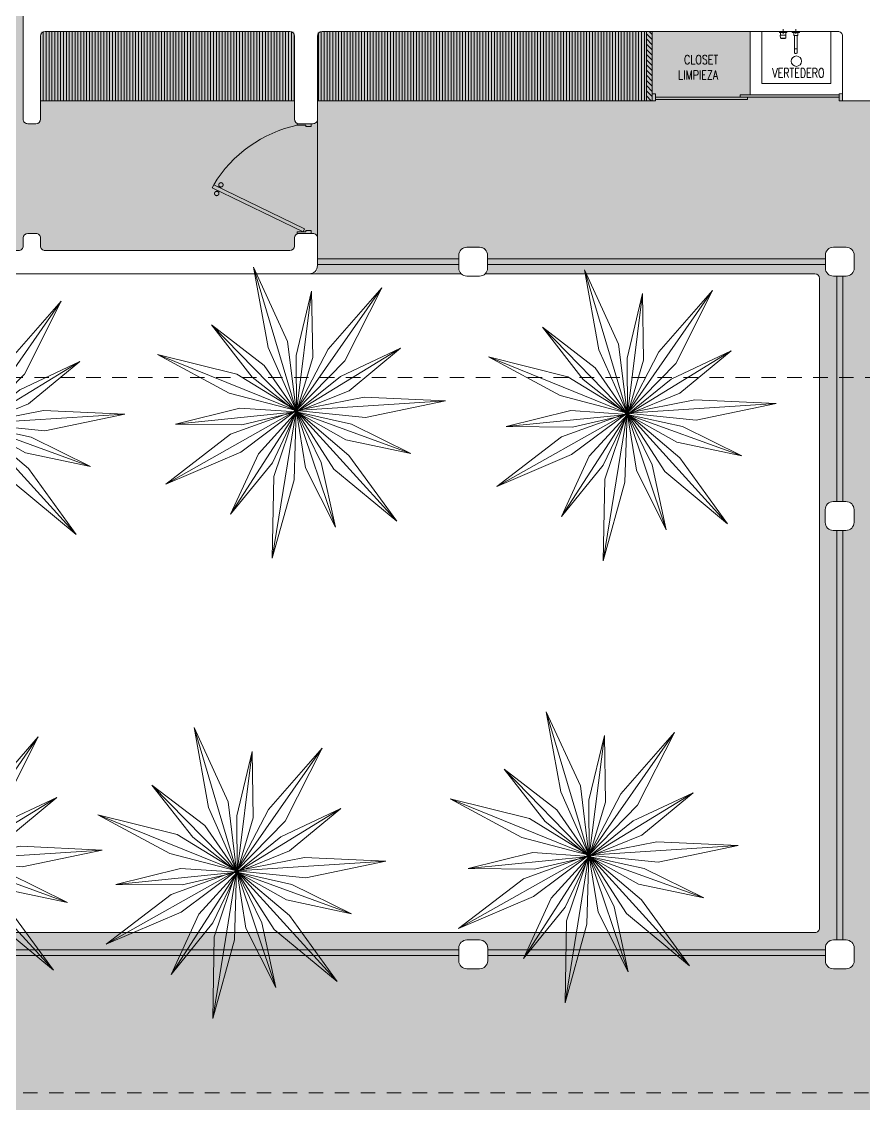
# Model space of a CAD drawing. Header units: metres. Extents: x 113 to 2416, y -346 to 476.
# Drawn here: x 212.7 to 220, y -160.43 to -151.04 of the extents above; entities that cross this region are included whole.
import ezdxf

# ---------------------------------------------------------------- set-up
doc = ezdxf.new("R2010")
doc.units = ezdxf.units.M
for name, pattern in [('0', [0]), ('CENTER2', [28.575000000000003, 19.05, -3.175, 3.175, -3.175]), ('HIDDEN2', [0.1875, 0.125, -0.0625])]:
    doc.linetypes.add(name, pattern=pattern)
doc.layers.get('0').update_dxf_attribs({"color": 250, "linetype": '0', "lineweight": 20})
for name, color, linetype, lineweight in [('A-DOOR', 35, 'Continuous', 5), ('A-WALL', 250, 'Continuous', 20), ('baños', 140, 'Continuous', 0), ('closets', 253, 'Continuous', 0), ('MOBILIARIOS', 252, 'Continuous', 0), ('muros bajitos', 252, 'Continuous', 5), ('piso', 253, 'Continuous', 0), ('PLF 01', 252, 'Continuous', 9), ('SE-3', 253, 'Continuous', 5), ('textos', 7, 'Continuous', 0)]:
    doc.layers.add(name, color=color, linetype=linetype, lineweight=lineweight)
doc.layers.add('arboles oscuros', color=7, linetype='Continuous', lineweight=0, true_color=0x4d582c)
doc.layers.add('Techos 1', color=7, linetype='HIDDEN2', lineweight=9, true_color=0x42391a)
doc.styles.add('Arch-Dim', font='romans.shx', dxfattribs={"width": 0.75})
doc.styles.get("Standard").update_dxf_attribs({"font": 'arial.ttf', "height": 0.1875})

# ---------------------------------------------------------------- blocks, each defined once
blk = doc.blocks.new('ARBUSTO 2')
at = {"layer": 'arboles oscuros', "color": 252, "true_color": 0x8da178}
for p, q in [((-0.05977702681866504, 1.359074349447354), (2.273736754432321e-13, 5.684341886080801e-14)), ((1.025296746805907, 0.8941045583435425), (2.273736754432321e-13, 2.842170943040401e-14)), ((-1.09983748001946, 0.8006334353528928), (2.273736754432321e-13, 5.684341886080801e-14)), ((-1.311697878169525, -0.3607007855079871), (2.273736754432321e-13, 5.684341886080801e-14)), ((-0.5358230202971299, -1.250419957926198), (2.273736754432321e-13, 5.684341886080801e-14)), ((1.338301157843489, -0.2441442016020687), (2.273736754432321e-13, 5.684341886080801e-14)), ((0.6435375006567483, -1.198547398107166), (2.273736754432321e-13, 5.684341886080801e-14))]:
    blk.add_line(p, q, dxfattribs=at)
for points in [[(2.273736754432321e-13, 5.684341886080801e-14), (0.07705867763343122, 0.6283973886395131), (-0.05977702681866504, 1.359074349447354), (-0.1086469566062078, 0.619762369598817), (2.273736754432321e-13, 5.684341886080801e-14)], [(2.273736754432321e-13, 2.842170943040401e-14), (0.5393461615883552, 0.3315524631603068), (1.025296746805907, 0.8941045583435425), (0.4168094627543724, 0.4713591281699507), (2.273736754432321e-13, 2.842170943040401e-14)], [(2.273736754432321e-13, 5.684341886080801e-14), (-0.443255562289778, 0.452046263502524), (-1.09983748001946, 0.8006334353529212), (-0.5522900016483163, 0.3014719058714377), (2.273736754432321e-13, 5.684341886080801e-14)], [(2.273736754432321e-13, 2.842170943040401e-14), (-0.6297893230430418, -0.06470491811515444), (-1.311697878169525, -0.3607007855079871), (-0.5800474107859372, -0.2438330518832856), (2.273736754432321e-13, 2.842170943040401e-14)], [(2.273736754432321e-13, 5.684341886080801e-14), (-0.3420788781838837, -0.5327319766522578), (-0.5358230202971299, -1.250419957926169), (-0.1710172887908357, -0.605526748282017), (2.273736754432321e-13, 5.684341886080801e-14)], [(2.273736754432321e-13, 8.526512829121202e-14), (0.5954949852105074, -0.2149582295162702), (1.338301157843489, -0.2441442016020403), (0.62839985529763, -0.03198715074481129), (2.273736754432321e-13, 8.526512829121202e-14)], [(2.273736754432321e-13, 8.526512829121202e-14), (0.2032239390853192, -0.5996009910182636), (0.6435375006567483, -1.198547398107138), (0.3667923397808863, -0.5112464527296936), (2.273736754432321e-13, 8.526512829121202e-14)]]:
    blk.add_lwpolyline(points, dxfattribs=at)
blk = doc.blocks.new('puerta 1.00')
at = {"layer": 'A-DOOR'}
for p, q in [((-0.1499909777825792, -0.01249999999998863), (-0.9369131065861893, -0.3949003899592327)), ((-0.1376018300305759, -0.03799499105906534), (-0.9245239588341292, -0.4203953810183521)), ((-0.1376018300305759, -0.03799499105906534), (-0.1499909777825792, -0.01249999999998863)), ((-0.8945933787151716, -0.3743353558235185), (-0.8995626804436938, -0.3641092849366885)), ((-0.8776654875668441, -0.3661093421694943), (-0.8826347892953663, -0.3558832712826359)), ((-0.9369131065861893, -0.3949003899592185), (-0.9245239588341292, -0.4203953810182952)), ((-0.8822042309632252, -0.3998303468828937), (-0.8772349292346462, -0.4100564177697379)), ((-0.8652763398148409, -0.391604333228571), (-0.8603070380863755, -0.4018304041154153))]:
    blk.add_line(p, q, dxfattribs=at)
for points in [[(-0.08000000000000003, 0), (-0.07999999999977266, -0.02502577938815875), (-0.1250000000001364, -0.02502577938815875), (-0.1250000000001364, -0.01249999999998863), (-0.2000000000002728, -0.01249999999998863), (-0.2000000000002728, 0), (-0.08000000000000003, 0)], [(-0.08000000000000003, -0.949999999999676), (-0.07999999999977266, -0.9249742206115172), (-0.1250000000001364, -0.9249742206115172), (-0.1250000000001364, -0.9374999999996874), (-0.2000000000002728, -0.9374999999996874), (-0.2000000000002728, -0.949999999999676), (-0.08000000000000003, -0.949999999999676)]]:
    blk.add_lwpolyline(points, dxfattribs=at)
blk.add_arc((0.0366406024470507, 0.1601847667154885), 1.12290276596214, 211.1335814021241, 257.8342745107439, dxfattribs=at)
for points in [[(-0.8982293876285894, -0.3641570476290497), (-0.9032723932726299, -0.3641552480922314), (-0.9120053357341931, -0.3591091255589873), (-0.9170452244890726, -0.3503725840241714), (-0.9170416254155498, -0.3402865727359341), (-0.9119955028824052, -0.3315536302744846), (-0.9032589613473192, -0.3265137415195056), (-0.8931729500592382, -0.3265173405931563), (-0.8844400075977319, -0.3315634631261162), (-0.8794001188427956, -0.3403000046612163), (-0.8794037179163752, -0.3503860159494536), (-0.8844498404495198, -0.3591189584108889), (-0.8931863819846058, -0.3641588471658821), (-0.8982293876285894, -0.3641570476290497)], [(-0.8616537628267338, -0.4394241479959078), (-0.8666967684707743, -0.4394223484592317), (-0.8754297109322806, -0.4343762259259734), (-0.8804695996872169, -0.4256396843908874), (-0.8804660006136942, -0.4155536731029486), (-0.8754198780805496, -0.4068207306414706), (-0.8666833365455204, -0.4017808418864917), (-0.8565973252574395, -0.4017844409598581), (-0.8478643827958763, -0.4068305634931022), (-0.8428244940409968, -0.4155671050282024), (-0.8428280931145196, -0.4256531163161554), (-0.8478742156476073, -0.4343860587779034), (-0.8566107571826933, -0.4394259475325839), (-0.8616537628267338, -0.4394241479959078)]]:
    blk.add_open_spline(points, degree=2, dxfattribs=at)
blk = doc.blocks.new('bn29-51')
at = {"linetype": 'Continuous'}
for p, q in [((-0.1425000000000125, 0), (-0.07749999999995794, 0)), ((-0.1425000000000125, 0), (-0.1425000000000125, -0.008100000000013097)), ((-0.07749999999995794, -0.008100000000013097), (-0.07749999999995794, 0)), ((0.03249999999999886, 0), (-0.03249999999999886, 0)), ((-0.03249999999999886, 0), (-0.03249999999999886, -0.008100000000013097)), ((0.03249999999999886, -0.008100000000013097), (0.03249999999999886, 0)), ((-0.1419999999999675, -0.008600000000001273), (-0.07800000000000296, -0.008600000000001273)), ((-0.1274999999999693, -0.008600000000001273), (-0.1274999999999693, -0.03499999999996817)), ((-0.1274999999999693, -0.03499999999996817), (-0.09250000000000114, -0.03499999999996817)), ((-0.1214999999999975, -0.03499999999996817), (-0.1214999999999975, -0.1520028824097608)), ((-0.09849999999997294, -0.1520028824097608), (-0.09849999999997294, -0.03499999999996817)), ((-0.09250000000000114, -0.03499999999996817), (-0.09250000000000114, -0.008600000000001273)), ((-0.03200000000001069, -0.008600000000001273), (0.03200000000001069, -0.008600000000001273)), ((-0.02421641107898154, -0.03352623281875822), (-0.0240040082178723, -0.05786519031073567)), ((0.02401613082125209, -0.03332448748676597), (-0.02401624370006061, -0.03332448748676597)), ((-0.02318703845665482, -0.008600000000001273), (-0.02299588197436719, -0.03050436326782346)), ((-0.02264167001223427, -0.03097827962415067), (-0.02263113303118303, -0.03218569806142568)), ((-0.02249590101283161, -0.03100000000006276), (0.02249590101288845, -0.03100000000006276)), ((-0.01751534742899707, -0.05874135882413611), (-0.01750432535621371, -0.060004363267808)), ((-0.01700434439467813, -0.06050000000004729), (0.01700434439473497, -0.06050000000004729)), ((-0.007136610318724479, -0.06100000000003547), (-0.007136610318724479, -0.06050000000004729)), ((-0.007132479186935825, -0.06100000000003547), (-0.007136610318724479, -0.06100000000003547)), ((-0.007132479186935825, -0.06100000000003547), (-0.007132479186935825, -0.06050000000004729)), ((-0.007121109770679368, -0.06100000000003547), (-0.007132479186935825, -0.06100000000003547)), ((-0.007121109770679368, -0.06100000000003547), (-0.007121109770679368, -0.06050000000004729)), ((-0.007103479239532362, -0.06100000000003547), (-0.007121109770679368, -0.06100000000003547)), ((-0.007103479239532362, -0.06100000000003547), (-0.007103479239532362, -0.06050000000004729)), ((-0.007080564905976416, -0.06100000000003547), (-0.007103479239532362, -0.06100000000003547)), ((-0.007080564905976416, -0.06100000000003547), (-0.007080564905976416, -0.06050000000004729)), ((-0.007053344082720514, -0.06100000000003547), (-0.007080564905976416, -0.06100000000003547)), ((-0.007053344082720514, -0.06100000000003547), (-0.007053344082720514, -0.06050000000004729)), ((-0.007022794082359951, -0.06100000000003547), (-0.007053344082720514, -0.06100000000003547)), ((-0.007022794082359951, -0.06100000000003547), (-0.007022794082359951, -0.06050000000004729)), ((-0.00698989221743318, -0.06100000000003547), (-0.007022794082359951, -0.06100000000003547)), ((-0.00698989221743318, -0.06100000000003547), (-0.00698989221743318, -0.06050000000004729)), ((-0.006955615800592341, -0.06100000000003547), (-0.00698989221743318, -0.06100000000003547)), ((-0.006955615800592341, -0.06100000000003547), (-0.006955615800592341, -0.06050000000004729)), ((-0.006920942144375886, -0.06100000000003547), (-0.006955615800592341, -0.06100000000003547)), ((-0.006920942144375886, -0.06100000000003547), (-0.006920942144375886, -0.06050000000004729)), ((-0.006870747063913996, -0.06100000000003547), (-0.006920942144375886, -0.06100000000003547)), ((-0.006870747063913996, -0.06100000000003547), (-0.006870747063913996, -0.06050000000004729)), ((-0.006819399944987481, -0.06100000000003547), (-0.006870747063913996, -0.06100000000003547)), ((-0.006819399944987481, -0.06100000000003547), (-0.006819399944987481, -0.06050000000004729)), ((-0.006783349551170659, -0.06100000000003547), (-0.006819399944987481, -0.06100000000003547)), ((-0.006783349551170659, -0.06100000000003547), (-0.006783349551170659, -0.06050000000004729)), ((-0.006745018700740957, -0.06100000000003547), (-0.006783349551170659, -0.06100000000003547)), ((-0.006745018700740957, -0.06100000000003547), (-0.006745018700740957, -0.06050000000004729)), ((-0.006703700017766323, -0.06100000000003547), (-0.006745018700740957, -0.06100000000003547)), ((-0.006703700017766323, -0.06100000000003547), (-0.006703700017766323, -0.06050000000004729)), ((-0.006658686126485236, -0.06100000000003547), (-0.006703700017766323, -0.06100000000003547)), ((-0.006658686126485236, -0.06100000000003547), (-0.006658686126485236, -0.06050000000004729)), ((-0.006609269651022487, -0.06100000000003547), (-0.006658686126485236, -0.06100000000003547)), ((-0.006609269651022487, -0.06100000000003547), (-0.006609269651022487, -0.06050000000004729)), ((-0.006554743215559711, -0.06100000000003547), (-0.006609269651022487, -0.06100000000003547)), ((-0.006554743215559711, -0.06100000000003547), (-0.006554743215559711, -0.06050000000004729)), ((-0.006489899899378315, -0.06100000000003547), (-0.006554743215559711, -0.06100000000003547)), ((-0.006489899899378315, -0.06100000000003547), (-0.006489899899378315, -0.06050000000004729)), ((-0.006418296718408101, -0.06100000000003547), (-0.006489899899378315, -0.06100000000003547)), ((-0.006418296718408101, -0.06100000000003547), (-0.006418296718408101, -0.06050000000004729)), ((-0.006339867973309765, -0.06100000000003547), (-0.006418296718408101, -0.06100000000003547)), ((-0.006339867973309765, -0.06100000000003547), (-0.006339867973309765, -0.06050000000004729)), ((-0.006254547964914536, -0.06100000000003547), (-0.006339867973309765, -0.06100000000003547)), ((-0.006254547964914536, -0.06100000000003547), (-0.006254547964914536, -0.06050000000004729)), ((-0.006162270993883112, -0.06100000000003547), (-0.006254547964914536, -0.06100000000003547)), ((-0.006162270993883112, -0.06100000000003547), (-0.006162270993883112, -0.06050000000004729)), ((-0.006062971361046721, -0.06100000000003547), (-0.006162270993883112, -0.06100000000003547)), ((-0.006062971361046721, -0.06100000000003547), (-0.006062971361046721, -0.06050000000004729)), ((-0.00595658336706606, -0.06100000000003547), (-0.006062971361046721, -0.06100000000003547)), ((-0.00595658336706606, -0.06100000000003547), (-0.00595658336706606, -0.06050000000004729)), ((-0.005843041312715513, -0.06100000000003547), (-0.00595658336706606, -0.06100000000003547)), ((-0.005843041312715513, -0.06100000000003547), (-0.005843041312715513, -0.06050000000004729)), ((-0.00572227949882631, -0.06100000000003547), (-0.005843041312715513, -0.06100000000003547)), ((-0.00572227949882631, -0.06100000000003547), (-0.00572227949882631, -0.06050000000004729)), ((-0.005599898278973114, -0.06100000000003547), (-0.00572227949882631, -0.06100000000003547)), ((-0.005599898278973114, -0.06100000000003547), (-0.005599898278973114, -0.06050000000004729)), ((-0.005494927875730582, -0.06100000000003547), (-0.005599898278973114, -0.06100000000003547)), ((-0.005494927875730582, -0.06050000000004729), (-0.005494927875730582, -0.06100000000003547)), ((-0.00524037614289341, -0.06100000000003547), (-0.005494927875730582, -0.06100000000003547)), ((-0.00524037614289341, -0.06100000000003547), (-0.00510776908319599, -0.06100000000003547)), ((-0.00510776908319599, -0.06050000000004729), (-0.00510776908319599, -0.06100000000003547)), ((-0.00510776908319599, -0.06100000000003547), (-0.00506737497826748, -0.06100000000003547)), ((-0.00506737497826748, -0.06100000000003547), (-0.003445448267171969, -0.06100000000003547)), ((-0.003445448267171969, -0.06100000000003547), (-0.003445448267171969, -0.06050000000004729)), ((-0.003445448267171969, -0.06100000000003547), (-0.001645448267169058, -0.06100000000003547)), ((-0.001645448267169058, -0.06100000000003547), (0.001645448267225902, -0.06100000000003547)), ((0.001645448267225902, -0.06100000000003547), (0.002745448267177153, -0.06100000000003547)), ((0.002745448267177153, -0.06100000000003547), (0.002745448267177153, -0.06050000000004729)), ((0.002745448267177153, -0.06100000000003547), (0.003692644155051994, -0.06100000000003547)), ((0.003692644155051994, -0.06100000000003547), (0.00375323531247318, -0.06100000000003547)), ((0.00375323531247318, -0.06100000000003547), (0.00375323531247318, -0.06050000000004729)), ((0.00375323531247318, -0.06100000000003547), (0.005240376142950254, -0.06100000000003547)), ((0.005494927875730582, -0.06100000000003547), (0.005240376142950254, -0.06100000000003547)), ((0.005494927875730582, -0.06100000000003547), (0.005494927875730582, -0.06050000000004729)), ((0.005494927875730582, -0.06100000000003547), (0.00669402858628132, -0.06100000000003547)), ((0.00669402858628132, -0.06100000000003547), (0.00669402858628132, -0.06050000000004729)), ((0.00669402858628132, -0.06100000000003547), (0.006857792841600485, -0.06100000000003547)), ((0.006857792841600485, -0.06100000000003547), (0.006857792841600485, -0.06050000000004729)), ((0.01750432535627056, -0.060004363267808), (0.01751534742899707, -0.05874135883243525)), ((0.02263113303118303, -0.03218569806142568), (0.02264167001223427, -0.03097827962415067)), ((0.02299588197442404, -0.03050436326782346), (0.02318703845671166, -0.008600000000001273)), ((0.02400400847389506, -0.05786519780099297), (0.02421641140367115, -0.03352623281875822)), ((0.0242162987163681, -0.03352623281875822), (0.02421641140890074, -0.03352623281875822)), ((-0.1214999999999975, -0.1520028824097608), (-0.1099999999999852, -0.1520028824097608)), ((-0.121500000208556, -0.1520028824097608), (-0.121500000208556, -0.1788496701335589)), ((-0.1214999999999975, -0.1788496703142073), (-0.1214999999999975, -0.1824996703142006)), ((-0.09849999999997294, -0.1520028824097608), (-0.1099999999999852, -0.1520028824097608)), ((-0.09849999979141444, -0.1788496701335589), (-0.09849999979141444, -0.1520028824097608)), ((-0.09849999999997294, -0.1824996703142006), (-0.09849999999997294, -0.1788496703142073))]:
    blk.add_line(p, q, dxfattribs=at)
at = {"linetype": 'CENTER2'}
for p, q in [((-0.09000000044702006, 0), (-0.1299999995529504, 0)), ((-0.1099999999999852, 0.01999999955296516), (-0.1099999999999852, -0.01999999955296516)), ((0.01999999955299359, 0), (-0.01999999955293674, 0)), ((2.842170943040401e-14, 0.01999999955296516), (2.842170943040401e-14, -0.01999999955296516))]:
    blk.add_line(p, q, dxfattribs=at)
at = {"linetype": 'Continuous'}
for centre, radius, start, end in [((-0.1419999999999675, -0.008100000000013097), 0.0005000000000000004, 180, 270), ((-0.07800000000000296, -0.008100000000013097), 0.0005000000000000004, 270, 0), ((-0.03200000000001069, -0.008100000000013097), 0.0005000000000000004, 180, 270), ((-0.02401635036486027, -0.03352448750672465), 0.0002000000449246281, 89.9602516297263, 180.7921248073914), ((-0.02249590101283161, -0.03050000000007458), 0.0005000000000000013, 180.4999999999589, 253.0499437806828), ((-0.02213115206964744, -0.0321813347936768), 0.0004999999999999961, 180.4999999999589, 205.8891698380798), ((2.842170943040401e-14, -0.02144019388265406), 0.0251, 205.8891698380798, 208.3368500137295), ((-0.01700434439467813, -0.06000000000005912), 0.0004999999999999986, 180.4999999999589, 270), ((0.01700434439473497, -0.06000000000005912), 0.0005000000000000004, 270, 359.500000000041), ((2.842170943040401e-14, -0.02144019388265406), 0.02510000000000001, 331.6671445694841, 334.11083016192), ((0.02213115206964744, -0.0321813347936768), 0.0004999999999977541, 334.11083016192, 359.500000000041), ((0.02249590101288845, -0.03050000000007458), 0.0005000000000000004, 286.9500562193171, 359.500000000041), ((0.02401630522487608, -0.03352448750695203), 0.0002000000756466718, 359.5288123456754, 90.06566346202432), ((0.03200000000001069, -0.008100000000013097), 0.0005000000000000004, 270, 0)]:
    blk.add_arc(centre, radius, start, end, dxfattribs=at)
for points, knots in [([(-0.02400400906751088, -0.05786518310105748), (-0.02400396126077453, -0.05786520681851925), (-0.02270580722810678, -0.05786607945697142), (-0.01743483240105093, -0.05787130348142), (-0.009419063715796483, -0.0578767080309035), (-0.003122758223668143, -0.05788951387069119), (0.001801121883175938, -0.05788981113312275), (0.005401126159171099, -0.05788492059389228), (0.01134291568021695, -0.0578764207656377), (0.01758064992318964, -0.05786995888297497), (0.02264948258314803, -0.05786603276771984), (0.02400315799272335, -0.0578651627056388), (0.02400400182372664, -0.05786518290960885)], [0.2206625018554813, 0.2206625018554813, 0.2206625018554813, 0.2206625018554813, 0.2830677248118203, 0.3454722504581292, 0.4077885582351984, 0.4703297281781371, 0.4703990263359278, 0.5062925030047005, 0.5420963844449929, 0.595647865603058, 0.655398301644621, 0.7204072455012127, 0.7204072455012127, 0.7204072455012127, 0.7204072455012127]), ([(-0.02400400839289318, -0.05786518304194033), (-0.02400182740123569, -0.05793209478281369), (-0.02399674871347202, -0.05802015459335053), (-0.02394762044846743, -0.05814064256799156), (-0.02388985410507871, -0.05822256811597981), (-0.02381258475801928, -0.05828637797583269), (-0.02369624961139039, -0.05834446616540845), (-0.02360888422700214, -0.05835614541501855), (-0.02354237236127688, -0.0583633460494184)], [0, 0, 0, 0, 0.2392847564581418, 0.3699271991388763, 0.5001746047077509, 0.6303680818852515, 0.760882431197601, 1, 1, 1, 1]), ([(0.02354237551898564, -0.05836334574985358), (0.02360888692030017, -0.05835614514501231), (0.02369625174779344, -0.05834446593485154), (0.02381258605927883, -0.05828637780166446), (0.02388985486001616, -0.05822256796625425), (0.02394762076940538, -0.05814064246294492), (0.02399674867277213, -0.05802015452684373), (0.0240018273233602, -0.05793209479099914), (0.02400400829552041, -0.05786518306820199)], [0, 0, 0, 0, 0.2391167731459566, 0.369630825585778, 0.49982419077535, 0.630071712945299, 0.7607144562246947, 1, 1, 1, 1])]:
    blk.add_open_spline(points, degree=3, knots=knots, dxfattribs=at)
for points in [[(-0.02354134613952397, -0.05835752679990946), (-0.02140184582103188, -0.05851632745111601), (-0.0194292160616385, -0.05865994552505072), (-0.01751819225776785, -0.05878487542929633)], [(0.01751819190835135, -0.05878486930669169), (0.01942891580441142, -0.05865995674651003), (0.0214012396073997, -0.0585163613855002), (0.02354039276897879, -0.05835758739465291)], [(-0.1214999999999975, -0.1824996703142006), (-0.1214999999999975, -0.185101076014007), (-0.1190115336862334, -0.1903038874135063), (-0.1130038445620869, -0.1924589624577493), (-0.1099999999999852, -0.1924589624577493)], [(-0.1099999999999852, -0.1924589624577493), (-0.1069961554378835, -0.1924589624577493), (-0.100988466313737, -0.1903038874135063), (-0.09849999999997294, -0.185101076014007), (-0.09849999999997294, -0.1824996703142006)]]:
    blk.add_open_spline(points, degree=3, dxfattribs=at)
blk = doc.blocks.new('PL BASE 2N NASAS 09')
at = {"layer": 'closets'}
h = blk.add_hatch(dxfattribs=at)
h.set_pattern_fill('LINE', color=256, scale=0.2, angle=90)
h.set_pattern_definition([(90, (-797.0392848708583, 240.5603759248648), (-0.025, 1.530808498934192e-18), [])])
edge = h.paths.add_edge_path()
edge.add_arc((165.0575463272303, -9.151728172700786), 0.03999999999999204, 359.9999999999898, 450.0000000727915)
edge.add_line((165.0575463271795, -9.111728172700793), (162.9375463272788, -9.111728172700825))
edge.add_arc((162.93754632723, -9.151728172700826), 0.04000000000000092, 89.99999993013975, 179.9999999999975)
edge.add_line((162.89754632723, -9.151728172700825), (162.8981461827017, -9.711728172737963))
edge.add_line((162.8981461827017, -9.711728172737963), (165.0981461827015, -9.711728172737878))
edge.add_line((165.0981461827015, -9.711728172737878), (165.0975463272303, -9.151728172700793))
h = blk.add_hatch(dxfattribs=at)
h.set_pattern_fill('LINE', color=256, scale=0.2, angle=90)
h.set_pattern_definition([(90, (-794.7304174402211, 240.5603759248648), (-0.025, 1.530808498934192e-18), [])])
edge = h.paths.add_edge_path()
edge.add_line((165.29754632723, -9.151728172701795), (165.2981461827011, -9.711378509146378))
edge.add_line((165.2981461827011, -9.711378509146378), (168.1476188625237, -9.711728172719205))
edge.add_line((168.1476188625237, -9.711728172719205), (168.1474737335366, -9.111728172719538))
edge.add_line((168.1474737335366, -9.111728172719538), (167.3370136133386, -9.111728172738111))
edge.add_line((167.3370136133386, -9.111728172738111), (165.33754632723, -9.111728172701788))
edge.add_arc((165.3375463272301, -9.151728172701802), 0.04000000000001336, 90.00000000004071, 179.9999999999898)
at = {"layer": 'PLF 01'}
h = blk.add_hatch(dxfattribs=at)
h.set_pattern_fill('LINE', color=256, scale=0.01, angle=-45.00000000000003)
h.set_pattern_definition([(314.9999999999999, (-1.829999999999529, -2.465662720283349), (0.02245064030267289, 0.02245064030267287), [])])
h.paths.add_polyline_path([(168.1975462980303, -9.11172817270102), (168.1475462980302, -9.111728172701017), (168.1475462980301, -9.711728172737722), (168.1975462980303, -9.711728172737725)])
at = {"layer": 'A-DOOR'}
for points in [[(168.2275462990252, -9.71172817677669), (168.1975462989553, -9.71172817677669), (168.1975462973397, -9.651728278512525), (168.2275462974096, -9.651728278512525)], [(169.8175462262645, -9.71172817677669), (169.8475462263344, -9.71172817677669), (169.84754622795, -9.651728278512525), (169.8175462278801, -9.651728278512525)]]:
    blk.add_lwpolyline(points, close=True, dxfattribs=at)
for points in [[(169.8175462160275, -9.661728172737678), (169.8175462262645, -9.681728167802307), (168.9611043126558, -9.68172818111549), (168.96110435171, -9.661728230897818), (169.8175462160275, -9.661728172737678)], [(168.2275463036052, -9.681728127107608), (168.2275462933682, -9.701728122172238), (169.0229971211472, -9.701728134465212), (169.0229970820931, -9.681728184247538), (168.2275463036052, -9.681728127107608)]]:
    blk.add_lwpolyline(points, dxfattribs=at)
at = {"layer": 'A-WALL'}
for p, q in [((162.7475463272301, -9.871728172700509), (162.7475463272305, -6.501728172700445)), ((162.89754632723, -9.871728172700514), (162.89754632723, -9.151728172700825)), ((162.93754632723, -9.111728172700825), (165.0575463272303, -9.111728172700793)), ((165.0975463272303, -9.151728172700786), (165.0975463272304, -9.84172817273785)), ((165.29754632723, -9.151728172701795), (165.2975463272302, -9.871728172737825)), ((165.33754632723, -9.111728172701788), (169.8075462980299, -9.111728172700762)), ((168.1475462980301, -9.711728172737724), (168.1475462980302, -9.111728172701017)), ((168.2175462980303, -9.11172817270102), (168.1475462980302, -9.111728172701017)), ((168.1975462980303, -9.11172817270102), (168.1975462980303, -9.711728172737724)), ((169.8475462980299, -9.15172817270077), (169.8475462980298, -9.71172817270039)), ((165.0975463272304, -9.713527053003045), (165.0975463272304, -9.871728172737832)), ((168.1475462980301, -9.711728172737724), (168.1975462980303, -9.711728172737724)), ((173.9075462980298, -9.711728172700239), (169.8475462980299, -9.71172817270039)), ((162.85754632723, -9.911728172700514), (162.78754632723, -9.911728172700514)), ((165.2575463272302, -9.911728172737831), (165.1375463272304, -9.911728172737831)), ((165.25754632723, -10.86175395212604), (165.1375463272307, -10.86175395212604)), ((162.89754632723, -10.9017539521261), (162.8975463272299, -10.97172817270017)), ((165.0975463272307, -10.90175395212558), (165.0975463272299, -10.97172817270077)), ((165.29754632723, -10.90175395212604), (165.29754632723, -11.14176216165735)), ((165.2975463272292, -10.93175395212601), (165.2975463272293, -11.13251423823221)), ((165.0575463272299, -11.01172817270032), (162.9375463272299, -11.01172817270023))]:
    blk.add_line(p, q, dxfattribs=at)
blk.add_lwpolyline([(165.2281459050549, -11.21176216165647), (162.0878460387482, -11.21174612125842, -0.4142118597300671), (162.0478462569404, -11.17174613559444), (162.047846213922, -11.0517121061071, -0.4142257443271745), (162.0878478632511, -11.01171209180567), (162.707544677901, -11.0117294096291, 0.4142256393575457), (162.7475463272301, -10.9717294096631), (162.7475463272301, -10.90175395212604, -0.4142135623730305), (162.78754632723, -10.86175395212604), (162.85754632723, -10.86175395212604)], format="xyb", dxfattribs=at)
for points in [[(166.5921671794639, -11.23251422151574), (166.7021671794638, -11.23251422151574, 0.414213562373095), (166.7721671794638, -11.16251422151575), (166.7721671794638, -11.05251422151574, 0.414213562373095), (166.7021671794638, -10.98251422151574), (166.5921671794639, -10.98251422151574, 0.414213562373095), (166.5221671794638, -11.05251422151574), (166.5221671794638, -11.16251422151575, 0.414213562373095)], [(169.7689911253632, -11.23251423850317), (169.8789911253631, -11.23251423850317, 0.414213562373095), (169.9489911253632, -11.16251423850318), (169.9489911253632, -11.05251423850316, 0.414213562373095), (169.8789911253631, -10.98251423850317), (169.7689911253632, -10.98251423850317, 0.414213562373095), (169.6989911253632, -11.05251423850316), (169.6989911253632, -11.16251423850318, 0.414213562373095)], [(169.767546299331, -13.18671256862165), (169.8775462993309, -13.18671256862165, -0.414213562373095), (169.947546299331, -13.25671256862165), (169.947546299331, -13.36671256862166, -0.414213562373095), (169.8775462993309, -13.43671256862165), (169.767546299331, -13.43671256862165, -0.414213562373095), (169.697546299331, -13.36671256862166), (169.697546299331, -13.25671256862165, -0.414213562373095)], [(166.592546144004, -17.23670580496555), (166.7025461440039, -17.23670580496555, 0.414213562373095), (166.772546144004, -17.16670580496555), (166.772546144004, -17.05670580496554, 0.414213562373095), (166.7025461440039, -16.98670580496555), (166.592546144004, -16.98670580496555, 0.414213562373095), (166.522546144004, -17.05670580496554), (166.522546144004, -17.16670580496555, 0.414213562373095)], [(169.7689911253632, -17.23670580496555), (169.8789911253631, -17.23670580496555, 0.414213562373095), (169.9489911253632, -17.16670580496555), (169.9489911253632, -17.05670580496554, 0.414213562373095), (169.8789911253631, -16.98670580496555), (169.7689911253632, -16.98670580496555, 0.414213562373095), (169.6989911253632, -17.05670580496554), (169.6989911253632, -17.16670580496555, 0.414213562373095)]]:
    blk.add_lwpolyline(points, format="xyb", close=True, dxfattribs=at)
for centre, radius, start, end in [((162.93754632723, -9.151728172700825), 0.04, 90.00000000000087, 180), ((165.0575463272303, -9.151728172700793), 0.04, 9.859719512536901e-12, 90.00000000000092), ((165.33754632723, -9.151728172701787), 0.04, 90.00000000001317, 180.0000000000094), ((169.8075462980299, -9.15172817270076), 0.04, 359.9999999999879, 90.00000000001312), ((162.78754632723, -9.871728172700514), 0.04, 179.9999999999923, 270), ((162.85754632723, -9.871728172700514), 0.04, 270, 0), ((165.1375463272304, -9.871728172737832), 0.04, 180, 270), ((165.2575463272302, -9.871728172737832), 0.04, 270, 9.859719512536901e-12), ((162.85754632723, -10.90175395212604), 0.04, 359.9999999999022, 90), ((165.1375463272307, -10.90175395212604), 0.04, 90, 179.9999999993469), ((165.25754632723, -10.90175395212604), 0.04, 359.9999999999923, 90), ((162.9375463272299, -10.97172817270023), 0.04, 179.9999999999185, 269.9999999999977), ((165.0575463272299, -10.97172817270032), 0.04, 269.9999999999977, 359.9999999993482), ((165.22754632723, -11.14176216165734), 0.07, 269.9997140598722, 359.9999999999955)]:
    blk.add_arc(centre, radius, start, end, dxfattribs=at)
at = {"layer": 'baños'}
for p, q in [((169.0475462980298, -9.661728172700785), (169.0475462980298, -9.111728172700936)), ((169.1475462980298, -9.561728172700805), (169.1475462980298, -9.111728172700936)), ((169.7475462980298, -9.561728172700786), (169.7475462980298, -9.111728172700916)), ((169.1475462943752, -9.561728172700805), (169.7475462980298, -9.561728172700786)), ((169.0475462980298, -9.661728172700785), (169.8175462160273, -9.661727778574498))]:
    blk.add_line(p, q, dxfattribs=at)
blk.add_ellipse((169.4475462980298, -9.369425472602764), major_axis=(-0.03181980516607553, -0.03181980516607553), ratio=0.9999999987369571, start_param=2.356194489560823, end_param=8.639379796740409, dxfattribs=at)
at = {"layer": 'closets'}
for p, q in [((162.8975462555345, -9.711728172737967), (165.0981461827012, -9.71172817273785)), ((165.2975463272301, -9.711728172738175), (168.1475462980301, -9.711728172737724))]:
    blk.add_line(p, q, dxfattribs=at)
at = {"layer": 'muros bajitos'}
for p, q in [((166.5221671077684, -11.08251420904583), (165.2981461827004, -11.08251420904583)), ((166.5221671077684, -11.13251423826952), (165.2981461827004, -11.13251423826952)), ((169.6975867860884, -11.08251420904585), (166.7721671077684, -11.08251420904583)), ((169.6986525666689, -11.13251423826949), (166.7721671077684, -11.13251423826952)), ((169.7989910536677, -11.23251423854049), (169.7989910536677, -13.18671256865897)), ((169.8489910536676, -11.23251423854049), (169.8489910536676, -13.18671256865897)), ((169.7989910536677, -13.43671256865897), (169.7989910536677, -16.98670580496555)), ((169.8489910536676, -13.43671256865897), (169.8489910536676, -16.98670580496555)), ((166.5225460723085, -17.07136884154566), (161.1697470352831, -17.07136884154566)), ((166.5225460723085, -17.07136884154566), (161.1697470352831, -17.07136884154566)), ((169.6990316121532, -17.07136884154566), (166.7725460723085, -17.07136884154566)), ((166.5225460723085, -17.12136884154561), (161.1697470352831, -17.12136884154561)), ((166.5225460723085, -17.12136884154561), (161.1697470352831, -17.12136884154561)), ((169.6990316121532, -17.12136884154561), (166.7725460723085, -17.12136884154561))]:
    blk.add_line(p, q, dxfattribs=at)
at = {"layer": 'piso'}
for p, q in [((165.2975463272302, -9.871728172737837), (165.29754632723, -10.93175395212598)), ((165.2281479930446, -11.21176216167125), (166.5423877243972, -11.21172817273759)), ((166.7519464911394, -11.21172817273759), (169.6090316121533, -11.21172817273759)), ((169.6490316121533, -11.25172817273759), (169.6490316121533, -16.88226172969331)), ((169.6090259551972, -16.9222617292933), (160.9474384829504, -16.92103677377204)), ((169.6490033839088, -17.12220857634325), (166.7725460723085, -17.12179932424571))]:
    blk.add_line(p, q, dxfattribs=at)
for centre, start, end in [((169.6090316121533, -11.25172817273759), 0, 90), ((169.6090316121533, -16.88226172969331), 269.9918970071922, 0)]:
    blk.add_arc(centre, 0.04, start, end, dxfattribs=at)
at = {"layer": 'Techos 1'}
for p, q in [((172.1942857632047, -12.11172817273774), (157.447546261613, -12.1117281727379)), ((160.0475462980299, -18.31170580500288), (172.1942857632047, -18.31170580500334))]:
    blk.add_line(p, q, dxfattribs=at)
at = {"layer": 'A-DOOR', "xscale": -1, "rotation": 180}
blk.add_blockref('puerta 1.00', (165.3225463272303, -10.86175395212604), dxfattribs=at)
at = {"layer": 'baños', "xscale": -1}
blk.add_blockref('bn29-51', (169.3328206343168, -9.111728356150914), dxfattribs=at)
at = {"layer": 'baños', "linetype": 'Continuous', "flags": 8}
for tag, p in [('MODELNUMBER', (167.1329024166141, -5.630616461235325, 2.857834639711941e-07)), ('TRADENAME', (167.1329024166694, -5.630658418648187, 2.857834639711941e-07)), ('MATERIAL', (167.132902416781, -5.630742991131916, 2.857834639711941e-07)), ('PRODUCT', (167.1329024167253, -5.630700704890165, 2.857834639711941e-07)), ('MODELNUMBER', (168.3076463902173, -5.630616461235325, 2.857834639711941e-07)), ('TRADENAME', (168.3076463902726, -5.630658418648187, 2.857834639711941e-07)), ('MATERIAL', (168.3076463903842, -5.630742991131916, 2.857834639711941e-07)), ('PRODUCT', (168.3076463903285, -5.630700704890165, 2.857834639711941e-07))]:
    blk.add_attdef(tag, p, '', height=2.537174511142602e-05, rotation=180.0000755047861, dxfattribs=at)
at = {"layer": 'baños', "linetype": 'Continuous'}
for tag, p, rotation in [('MODELNUMBER', (169.2428197568918, -19.70646632265289), 180.0000755047722), ('TRADENAME', (169.2427792151639, -19.70642399073245), 180.0000755047722), ('MATERIAL', (169.2430061964403, -19.70633932648513), 180.0000755047722), ('PRODUCT', (169.2430045678992, -19.70638165846137), 180.0000755047722), ('MODELNUMBER', (169.9523880079747, -19.70646632280497), 179.9999244952277), ('TRADENAME', (169.9523880080304, -19.7064239908311), 179.9999244952277), ('MATERIAL', (169.952388008142, -19.7063393268829), 179.9999244952277), ('PRODUCT', (169.9523880080861, -19.706381658857), 179.9999244952277)]:
    blk.add_attdef(tag, p, '', height=2.5399184405861e-05, rotation=rotation, dxfattribs=at)
at = {"layer": 'textos', "lineweight": 13, "char_height": 0.08, "attachment_point": 3, "style": 'Arch-Dim'}
for s, insert, width in [('\\pxt5.9124,29;CLOSET LIMPIEZA', (168.7701624697994, -9.316068000125384), 0.6160269920126211), ('\\pxt5.9124,29;VERTEDERO', (169.6917020061182, -9.430845564572468), 26.65336975803461)]:
    blk.add_mtext(s, dxfattribs=dict(at, insert=insert, width=width))
blk = doc.blocks.new('A$Ca77e88c0')
at = {"layer": 'MOBILIARIOS', "linetype": 'Continuous'}
for p, q in [((-1.01544009112331e-06, 1.345651717750314), (0.2432006324802956, 0.7609629148360568)), ((0.2434936794290365, 0.7602583913973433), (-1.01544009112331e-06, 1.345651717750314))]:
    blk.add_line(p, q, dxfattribs=at)
for points in [[(1.008125358282257, 1.421644926686, 0.1039314940816634), (0.8565039751341033, 1.635341077202924, 0.4816425142703648), (0.6680163613940238, 1.624038728942594, 0.04769290382593253), (0.6541480739223005, 1.598549663945079, 0.04769290382593253)], [(1.008125358282257, 1.421644926686, -0.1039314940816634), (1.052784169101784, 1.163457631906155, -0.4816425142703648), (0.9118832402327826, 1.037750623982532, -0.04769290382593253), (0.8840291604386721, 1.045885245870366, -0.04769290382593253)]]:
    blk.add_lwpolyline(points, format="xyb", dxfattribs=at)
blk.add_circle((0.8492057223544123, 0.4995568400983785), 0.2298709159306602, dxfattribs=at)
for centre, radius, start, end in [((0.5211640327007387, 0.8742309412396736), 0.7364253986046762, 79.5964273083542, 123.141460013839), ((0.6433678240385632, 1.584722407389307), 0.01753302070708554, 250.4541552792381, 52.05867932115643), ((0.6433678240385632, 1.584722407389307), 0.01753302070708554, 250.4541552792381, 52.05867932115643), ((0.4617242351280026, 1.186615437588941), 0.5494554148781862, 23.33144091005351, 53.59475911017562), ((0.4617242351280026, 1.186615437588941), 0.5494554148781862, 23.33144091005351, 53.59475911017562), ((0.6119683532004103, 0.6674222117736832), 0.9011393486706466, 88.3763175299365, 121.4795801063592), ((0.6119683532004103, 0.6674222117736832), 0.9011393486706466, 88.3763175299365, 121.4795801063592), ((0.5865066073011747, 0.2492669453939129), 1.278650277089649, 88.45422214888875, 107.9351379704345), ((0.5865066073011747, 0.2492669453939129), 1.278650277089649, 88.45422214888875, 107.9351379704345), ((0.8582869231260304, 1.456687728374263), 0.2476148482638519, 153.2164631884846, 169.9181615114396), ((0.8582869231260304, 1.456687728374263), 0.2476148482638519, 153.2164631884846, 169.9181615114396), ((0.482298413593611, 0.5299989606322697), 0.9794968593784246, 111.463132579121, 116.5117549905626), ((0.1420839169161638, 1.468433514878299), 0.03250318277003803, 136.3786589685017, 235.7351286119867), ((0.1421050225162332, 1.468433068013667), 0.03250318277003803, 235.6979299261122, 268.7539358899367), ((1.028085993714569, 1.542618349044474), 0.4157769604742426, 185.8786269019389, 223.4033146908429), ((1.028085993714569, 1.542618349044474), 0.4157769604742426, 185.8786269019389, 223.4033146908429), ((0.09954396986930192, 1.319152080382622), 0.102937972921029, 121.9513952527802, 165.0616113181149), ((1.107992018498635, 1.350513738157119), 0.4157769604742426, 181.7664788580354, 219.2911666477421), ((0.4562253716892144, 1.199835429370793), 0.5494554148781862, 351.5750344419301, 21.83835264244334), ((0.4562253716892144, 1.199835429370793), 0.5494554148781862, 351.5750344419301, 21.83835264244334), ((0.1939373106673656, 1.67242391200412), 0.9011393486706546, 283.6902134468298, 316.793476027593), ((0.1939373106673656, 1.67242391200412), 0.9011393486706546, 283.6902134468298, 316.793476027593), ((0.2765880960448328, 1.462223714828781), 0.7364253986046891, 282.028333531872, 325.5733662439656), ((-0.1205687898320491, 1.949169354831611), 1.278650277089682, 297.2346555881981, 316.715571410285), ((-0.1205687898320491, 1.949169354831611), 1.278650277089682, 297.2346555881981, 316.715571410285), ((0.9273403582897402, 1.290674172802198), 0.2476148482638519, 235.2516320466443, 251.9533303586874), ((0.9273403582897402, 1.290674172802198), 0.2476148482638519, 235.2516320466443, 251.9533303586874), ((0.86662271729125, 1.047988231063002), 0.01753302070708554, 353.1111142346953, 154.7156382658125), ((0.86662271729125, 1.047988231063002), 0.01753302070708554, 353.1111142346953, 154.7156382658125), ((0.2948204551025526, 0.849487245464843), 0.102937972921029, 240.0913590082954, 283.2015750736196), ((0.005241825943642198, 1.67738085465426), 0.9794968593784247, 288.6412153358525, 293.6898377472875), ((0.4307414685147535, 0.7744627313236947), 0.03250318277003803, 169.4346649323377, 268.7911345856439), ((0.4307414685147535, 0.7744627313236947), 0.03250318277003803, 136.3786589685017, 169.4346649323377), ((0.4307414685147535, 0.7744627313236947), 0.03250318277003803, 136.3786589685017, 169.4346649323377)]:
    blk.add_arc(centre, radius, start, end, dxfattribs=at)
blk = doc.blocks.new('PL MUEBLES 2N NASAS 09')
blk.add_blockref('PL BASE 2N NASAS 09', (49.91427858474094, 62.7170073077223))
at = {"layer": 'arboles oscuros'}
for p, xscale, yscale, zscale, rotation in [((215.0268581021389, 50.31896538813939), 0.9529508504097018, 0.9529508504097018, 0.9529508504097018, 14.02447005196064), ((217.8946392162335, 50.29731678547361), 0.9529508504097018, 0.9529508504097018, 0.9529508504097018, 14.02447005196064), ((212.2496055320818, 50.20484189751116), 0.9529508504097018, 0.9529508504097018, 0.9529508504097018, 14.02447005196064), ((215.0303249127981, 50.30785856937823), 0.7754526281055341, 0.7754526281055341, 0.7754526281055341, 144.6685050625734), ((217.8981060268926, 50.28620996671245), 0.7754526281055341, 0.7754526281055341, 0.7754526281055341, 144.6685050625734), ((212.2530723427409, 50.19373507875), 0.7754526281055341, 0.7754526281055341, 0.7754526281055341, 144.6685050625734), ((212.0513000425282, 46.4265376482301), 0.9529508504097018, 0.9529508504097018, 0.9529508504097018, 14.02447005196064), ((217.5641319408179, 46.46616802996979), 0.9529508504097018, 0.9529508504097018, 0.9529508504097018, 14.02447005196064), ((214.5112672021075, 46.32928791062781), 0.9529508504097018, 0.9529508504097018, 0.9529508504097018, 14.02447005196064), ((212.0547668531873, 46.41543082946893), 0.7754526281055341, 0.7754526281055341, 0.7754526281055341, 144.6685050625734), ((217.567598751477, 46.45506121120863), 0.7754526281055341, 0.7754526281055341, 0.7754526281055341, 144.6685050625734), ((214.5147340127667, 46.31818109186665), 0.7754526281055341, 0.7754526281055341, 0.7754526281055341, 144.6685050625734)]:
    blk.add_blockref('ARBUSTO 2', p, dxfattribs=dict(at, xscale=xscale, yscale=yscale, zscale=zscale, rotation=rotation))
at = {"layer": 'MOBILIARIOS', "rotation": 56.16031382123446}
blk.add_blockref('A$Ca77e88c0', (221.3301754742734, 48.49612453143013), dxfattribs=at)

msp = doc.modelspace()

# ---------------------------------------------------------------- hatches: boundary and pattern name
at = {"layer": 'SE-3', "true_color": 0xffc78f, "transparency": 33554483}
h = msp.add_hatch(color=31, dxfattribs=at)
h.dxf.hatch_style = 1
edge = h.paths.add_edge_path()
edge.add_arc((208.5818248827703, -147.4987442972767), 0.07000000000000739, 90.00000000001171, 179.9999999999767, ccw=False)
edge.add_line((208.5818248827703, -147.4287442972768), (209.1718249489104, -147.4287442972768))
edge.add_arc((209.1710773221356, -147.3869393665774), 0.04181161533084772, 271.0245512269245, 372.9533746689038)
edge.add_line((209.2118249489104, -147.3775669555326), (209.2118249489104, -147.2687442972768))
edge.add_arc((209.1718249489104, -147.2687442972768), 0.03999999999996362, 0, 90.00000000004071)
edge.add_line((209.1718249489104, -147.2287442972768), (212.0518249426378, -147.228744298015))
edge.add_arc((212.0518249429139, -147.2687442990265), 0.04000000101152068, 90.00000039554904, 179.9999993997963)
edge.add_line((212.0118249419024, -147.2687442986075), (212.0118249419024, -147.3887442973241))
edge.add_arc((212.0518249419025, -147.3887442973241), 0.04000000000004889, 180.0000000000407, 270.0000000040711)
edge.add_line((212.0518249419053, -147.4287442973241), (212.671824911968, -147.4287442972796))
edge.add_arc((212.6718249119709, -147.4687442972796), 0.03999999999996362, -4.069988790433854e-11, 90.00000000415253, ccw=False)
edge.add_line((212.7118249119709, -147.4687442972796), (212.7118249428939, -151.8887940349111))
edge.add_arc((212.7518249119709, -151.8887442972766), 0.0400000000000024, 180.0712439318108, 265.8405467224592)
edge.add_line((212.7489236157504, -151.9286389395265), (212.821824911971, -151.9287442972766))
edge.add_arc((212.821824911971, -151.8887442972766), 0.04000000000004889, 270.0000000000407, 359.9999999999186)
edge.add_line((212.861824911971, -151.8887442972766), (212.8617969129901, -152.9172479234834))
edge.add_arc((212.8218249119712, -152.9187442972769), 0.03999999999980439, 2.143897821453419, 90.00000000028498)
edge.add_line((212.821824911971, -152.8787442972771), (212.751824911971, -152.8787442972771))
edge.add_arc((212.751824911971, -152.9187442972771), 0.04000000000002046, 90.00000000004071, 177.6870260030626)
edge.add_line((212.7118575006871, -152.9171299753553), (212.711824911971, -152.988744297311))
edge.add_arc((212.671824911971, -152.9887442973109), 0.04000000000007731, 279.36270235509926, 359.9999999999186, ccw=False)
edge.add_line((212.678332260053, -153.0282114282042), (208.5818248827667, -153.0287442952589))
edge.add_arc((208.5818248827667, -152.9587442952589), 0.0700000000000216, 180, 269.99999999997675, ccw=False)
edge.add_line((208.5118248827667, -152.9587442952589), (208.5118248827703, -147.4987442972767))
h = msp.add_hatch(color=31, dxfattribs=at)
h.dxf.hatch_style = 1
edge = h.paths.add_edge_path()
edge.add_line((219.9132697101042, -153.0695303630797), (219.9132697101042, -153.1824482776961))
edge.add_arc((219.8432343461722, -153.1794299996511), 0.07010037234876507, 270.0289043276624, 357.53228028512945, ccw=False)
edge.add_line((219.8432697101042, -153.2495303630797), (219.7332697101042, -153.2495303630797))
edge.add_line((219.7332697101042, -153.2495303630797), (219.6133101968943, -153.2687442973141))
edge.add_line((219.6133101968943, -153.2687442973141), (219.6133101968942, -155.2084549870231))
edge.add_line((219.6133101968942, -155.2084549870231), (219.661824884072, -155.2737286931982))
edge.add_arc((219.731824884072, -155.2737286931982), 0.06999999999999318, 89.99999999997681, 179.9999999999767, ccw=False)
edge.add_line((219.731824884072, -155.2037286931982), (219.8419050241978, -155.2037287390728))
edge.add_arc((219.8418020089735, -155.2737515421229), 0.0700228788263853, 0.018695989050286244, 89.91570841118909, ccw=False)
edge.add_line((219.911824884072, -155.2737286931982), (219.911824884072, -155.3855370259602))
edge.add_arc((219.8418063668618, -155.3836857296688), 0.0700429871597848, 270.08077773297765, 358.48544697487756, ccw=False)
edge.add_line((219.8419051160522, -155.4537286472184), (219.7328369916356, -155.4537213759463))
edge.add_arc((219.7318109741835, -155.3837428056806), 0.06998609153436118, 179.9884464803459, 270.84000369791, ccw=False)
edge.add_line((219.661824884072, -155.3837286931982), (219.661824884072, -155.2737286931982))
edge.add_line((219.661824884072, -155.2737286931982), (219.6133101968943, -155.2084549870231))
edge.add_line((219.6133101968943, -155.2084549870231), (219.6133101968943, -158.8992778542699))
edge.add_line((219.6133101968943, -158.8992778542699), (219.7332697101042, -159.0037219295421))
edge.add_line((219.7332697101042, -159.0037219295421), (219.7354842903703, -159.0037219295421))
edge.add_line((219.7354842903703, -159.0037219295421), (219.8419987666724, -159.0037219295421))
edge.add_arc((219.8432495664795, -159.073730901064), 0.07002014419942165, 0.007341177982027602, 91.0235534754674, ccw=False)
edge.add_line((219.9132697101042, -159.0737219295421), (219.9132413743725, -159.1857134614957))
edge.add_arc((219.8411750410739, -159.1815667938311), 0.07218553350794835, 271.6628337892535, 356.7068551420423, ccw=False)
edge.add_line((219.8432697101042, -159.2537219295421), (219.7332697101042, -159.2537219295421))
edge.add_arc((219.7335788836055, -159.1834127560408), 0.07030985326889717, 180.2519475297873, 269.7480524702358, ccw=False)
edge.add_line((219.6632697101042, -159.1837219295421), (219.6632697101042, -159.0737219295421))
edge.add_arc((219.7332697101043, -159.0737219295422), 0.07000000000007844, 90.0000000000465, 179.9999999999302, ccw=False)
edge.add_line((219.7332697101042, -159.0037219295421), (219.6133101968943, -158.8992778542699))
edge.add_arc((219.5733101968943, -158.8992778542699), 0.04000000000002046, -89.9999999999593, 0, ccw=False)
edge.add_line((219.5733101968943, -158.9392778542698), (216.7187287382742, -158.9388729172926))
edge.add_line((216.7187287382742, -158.9388729172926), (216.5014776556783, -158.9388434241173))
edge.add_line((216.5014776556783, -158.9388434241173), (216.556824728745, -159.0037219295421))
edge.add_line((216.556824728745, -159.0037219295421), (216.6729057290866, -159.0039865623684))
edge.add_arc((216.666824728745, -159.0737219295421), 0.07000000000001527, 0, 85.01635174293222, ccw=False)
edge.add_line((216.736824728745, -159.0737219295421), (216.736824728745, -159.1837219295421))
edge.add_arc((216.6671716872707, -159.1840688880679), 0.06965390561076076, -90.2854016760241, 0.28540167602398014, ccw=False)
edge.add_line((216.6668247287449, -159.2537219295421), (216.556824728745, -159.2537219295421))
edge.add_arc((216.556824728745, -159.1837219295421), 0.06999999999999318, 180, 270.0000000000465, ccw=False)
edge.add_line((216.486824728745, -159.1837219295421), (216.486824728745, -159.0737219295421))
edge.add_arc((216.5567933447517, -159.0736905455487), 0.0699686230452388, 89.97430033143172, 180.0256996685683, ccw=False)
edge.add_line((216.556824728745, -159.0037219295421), (216.5014777095359, -158.9384626005933))
edge.add_line((216.5014777095359, -158.9384626005933), (211.1159167244865, -158.9384626005931))
edge.add_line((211.1159167244865, -158.9384626005931), (210.9117170676915, -158.9380528983486))
edge.add_line((210.9117170676915, -158.9380528983486), (210.9117456115472, -159.0179331667877))
edge.add_arc((210.9540257719408, -159.0737219473541), 0.06999999999998677, 89.9999999999535, 127.1570816450969, ccw=False)
edge.add_line((210.9540257719409, -159.0037219473541), (211.0640257719408, -159.0037219473541))
edge.add_arc((211.065508707513, -159.0706774414455), 0.06697191416506797, -4.235699311046176, 91.26878401578739, ccw=False)
edge.add_line((211.1322976980126, -159.0756239589055), (211.1322976980126, -159.1856239589055))
edge.add_arc((211.0655384183965, -159.1869663092403), 0.06677277378750504, -91.29806906986857, 1.15190946661221, ccw=False)
edge.add_line((211.0640257719408, -159.2537219473541), (210.9522976980126, -159.2537006138211))
edge.add_arc((210.9540257719409, -159.1837219473541), 0.0699999999999459, 232.92421241782148, 268.58540853726095, ccw=False)
edge.add_line((210.9118248099373, -159.2395706609111), (210.9118248099377, -159.2806239589053))
edge.add_line((210.9118248099377, -159.2806239589053), (210.9118248099377, -160.7805851427773))
edge.add_line((210.9118248099377, -160.7805851427773), (210.9121620837543, -160.8039599557611))
edge.add_line((210.9121620837543, -160.8039599557611), (210.9121620837543, -160.8472249345356))
edge.add_line((210.9121620837543, -160.8472249345356), (210.9118248099377, -160.899507369338))
edge.add_line((210.9118248099377, -160.899507369338), (210.9118248099377, -161.2295073693379))
edge.add_arc((210.9520562126449, -161.2356600269959), 0.04069915183447784, 90.3257677211547, 171.3050264940495, ccw=False)
edge.add_line((210.9518248099373, -161.1949615330087), (211.0718248099375, -161.1949615330087))
edge.add_arc((211.0718248099376, -161.2349615330086), 0.03999999999990678, -1.2209966371301562e-10, 90.00000000012221, ccw=False)
edge.add_line((211.1118248099375, -161.2349615330087), (211.1118248099375, -161.3278219295794))
edge.add_line((211.1118248099375, -161.3278219295794), (213.9618247383379, -161.3278219295794))
edge.add_arc((213.9618247383379, -161.4278219295795), 0.1000000000000512, 6.508571459562518e-11, 89.99999999998369, ccw=False)
edge.add_line((214.0618247383379, -161.4278219295794), (215.4118247380885, -161.4278219295794))
edge.add_arc((215.5118247380885, -161.4278219295795), 0.1000000000000512, 90.00000000003263, 179.9999999999674, ccw=False)
edge.add_line((215.5118247380885, -161.3278219295794), (216.5118247382423, -161.3278219295794))
edge.add_line((216.5118247382423, -161.3278219295794), (216.5118248103395, -161.2687219295421))
edge.add_arc((216.5533805169629, -161.2694939828415), 0.04156287789926771, 78.80521025490918, 178.9356381906995, ccw=False)
edge.add_line((216.5614497479682, -161.2287219295421), (221.9432662379463, -161.2287219295422))
edge.add_line((221.9432662379463, -161.2287219295422), (222.9756010221798, -161.2270863513351))
edge.add_line((222.9756010221798, -161.2270863513351), (223.0115387228927, -161.2270689821849))
edge.add_line((223.0115387228927, -161.2270689821849), (223.0100967360093, -153.0705851427773))
edge.add_arc((223.0585187409669, -153.0740736514532), 0.04854750515631925, 89.62906660924722, 175.8793096474475, ccw=False)
edge.add_line((223.0588330357555, -153.0255271636741), (223.8740630177909, -153.0286816325864))
edge.add_arc((223.8718248827708, -152.9887442972768), 0.04000000000001148, 273.2075674509753, 360)
edge.add_line((223.9118248827708, -152.9887442972768), (223.9118248827708, -151.7687442972768))
edge.add_arc((223.8718248827708, -151.7687442972768), 0.03999999999999204, 4.071109992274111e-11, 90)
edge.add_line((223.8718248827708, -151.7287442972768), (222.7900967360167, -151.7305851427773))
edge.add_line((222.7900967360167, -151.7305851427773), (219.811474894362, -151.7287442973142))
edge.add_line((219.811474894362, -151.7287442973142), (219.8118248016461, -151.6787441164728))
edge.add_line((219.8118248016461, -151.6787441164728), (219.0118248725337, -151.6787440686))
edge.add_line((219.0118248725337, -151.6787440686), (219.0118248827708, -151.1287442972775))
edge.add_line((219.0118248827708, -151.1287442972775), (215.2600967652099, -151.1305851427777))
edge.add_line((215.2600967652099, -151.1305851427777), (215.2600967652101, -153.1905851427773))
edge.add_arc((215.22009676521, -153.1905851427773), 0.04000000000002046, -90, 8.139977580867708e-11, ccw=False)
edge.add_line((215.22009676521, -153.2305851427773), (216.5008474125106, -153.2305851427772))
edge.add_arc((216.5544967360129, -153.1856212674081), 0.07000000000330794, 180.0000000010236, 219.9666100250843, ccw=False)
edge.add_line((216.4844967360096, -153.1856212674093), (216.4844967360096, -153.0756212674094))
edge.add_line((216.4844967360096, -153.0756212674094), (216.5009080480409, -153.0305851427782))
edge.add_arc((216.5544967360096, -153.0756212674093), 0.07000000000003265, 90, 139.9561864307762, ccw=False)
edge.add_line((216.5544967360096, -153.0056212674093), (216.6644967360096, -153.0056212674093))
edge.add_arc((216.6644967360095, -153.0756212674093), 0.0700000000000216, 0.8566327745858757, 89.9999999999535, ccw=False)
edge.add_line((216.734488912456, -153.0745747320319), (216.7344967360096, -153.1856212674093))
edge.add_arc((216.681092497866, -153.1886335764129), 0.05348912653261866, -51.65605979924561, 3.2283935895642912, ccw=False)
edge.add_line((216.7142761193807, -153.2305851427769), (219.5733101968943, -153.2287442973141))
edge.add_arc((219.5733101968943, -153.2687442973141), 0.03999999999999204, 0, 90, ccw=False)
edge.add_line((219.6133101968943, -153.2687442973141), (219.7332697101042, -153.2495303630797))
edge.add_arc((219.7332697101041, -153.1795303630797), 0.06999999999996476, 179.9999999999767, 270.0000000000465, ccw=False)
edge.add_line((219.6632697101042, -153.1795303630797), (219.6632697101042, -153.0695303630797))
edge.add_arc((219.7329899596933, -153.0692506126689), 0.06972081083196159, 89.77010363652118, 180.2298963634555, ccw=False)
edge.add_line((219.7332697101042, -152.9995303630797), (219.8432697101042, -152.9995303630797))
edge.add_arc((219.8432697101042, -153.0695303630797), 0.06999999999999318, 0, 90.00000000002319, ccw=False)
h = msp.add_hatch(color=31, dxfattribs=at)
h.dxf.hatch_style = 1
edge = h.paths.add_edge_path()
edge.add_line((212.901824911971, -153.0287442972767), (215.0218249119712, -153.0287442972778))
edge.add_arc((215.0218249119712, -152.9887442972779), 0.03999999999996362, 270, 359.9999999971909)
edge.add_line((215.0618249119712, -152.9887442972798), (215.0618249119712, -152.9187442972767))
edge.add_arc((215.1018249119712, -152.9187442972768), 0.03999999999996362, 89.9999999999593, 179.9999999998779, ccw=False)
edge.add_line((215.1018249119712, -152.8787442972768), (215.2218249119709, -152.8787442972768))
edge.add_arc((215.2218249119709, -152.9187442972769), 0.04000000000007731, 2.036131263594143e-10, 89.9999999999593, ccw=False)
edge.add_line((215.2618249119709, -152.9187442972767), (215.2618249119711, -151.8887442972768))
edge.add_arc((215.221824911971, -151.8887442972767), 0.04000000000007731, 270.0000000001221, 359.9999999999186, ccw=False)
edge.add_line((215.2218249119711, -151.9287442972768), (215.1018249119714, -151.9287442972768))
edge.add_arc((215.1018249119714, -151.8887442972768), 0.03999999999996362, 179.9999999999593, 270, ccw=False)
edge.add_line((215.0618249119714, -151.8887442972768), (215.0618249119691, -151.1987442972764))
edge.add_line((215.0618249119691, -151.1987442972764), (215.0618249119691, -151.1287442972766))
edge.add_line((215.0618249119691, -151.1287442972766), (212.9318249119709, -151.1287442972765))
edge.add_line((212.9318249119709, -151.1287442972765), (212.8618249119708, -151.1287442972767))
edge.add_line((212.8618249119708, -151.1287442972767), (212.8618249119709, -152.9887442972767))
edge.add_arc((212.901824911971, -152.9887442972766), 0.04000000000004889, 180.0000000000407, 270.0000000000407)

# ---------------------------------------------------------------- block references
msp.add_blockref('PL MUEBLES 2N NASAS 09', (0.05000000000006821, -204.7340234322988))

doc.saveas('drawing.dxf')
